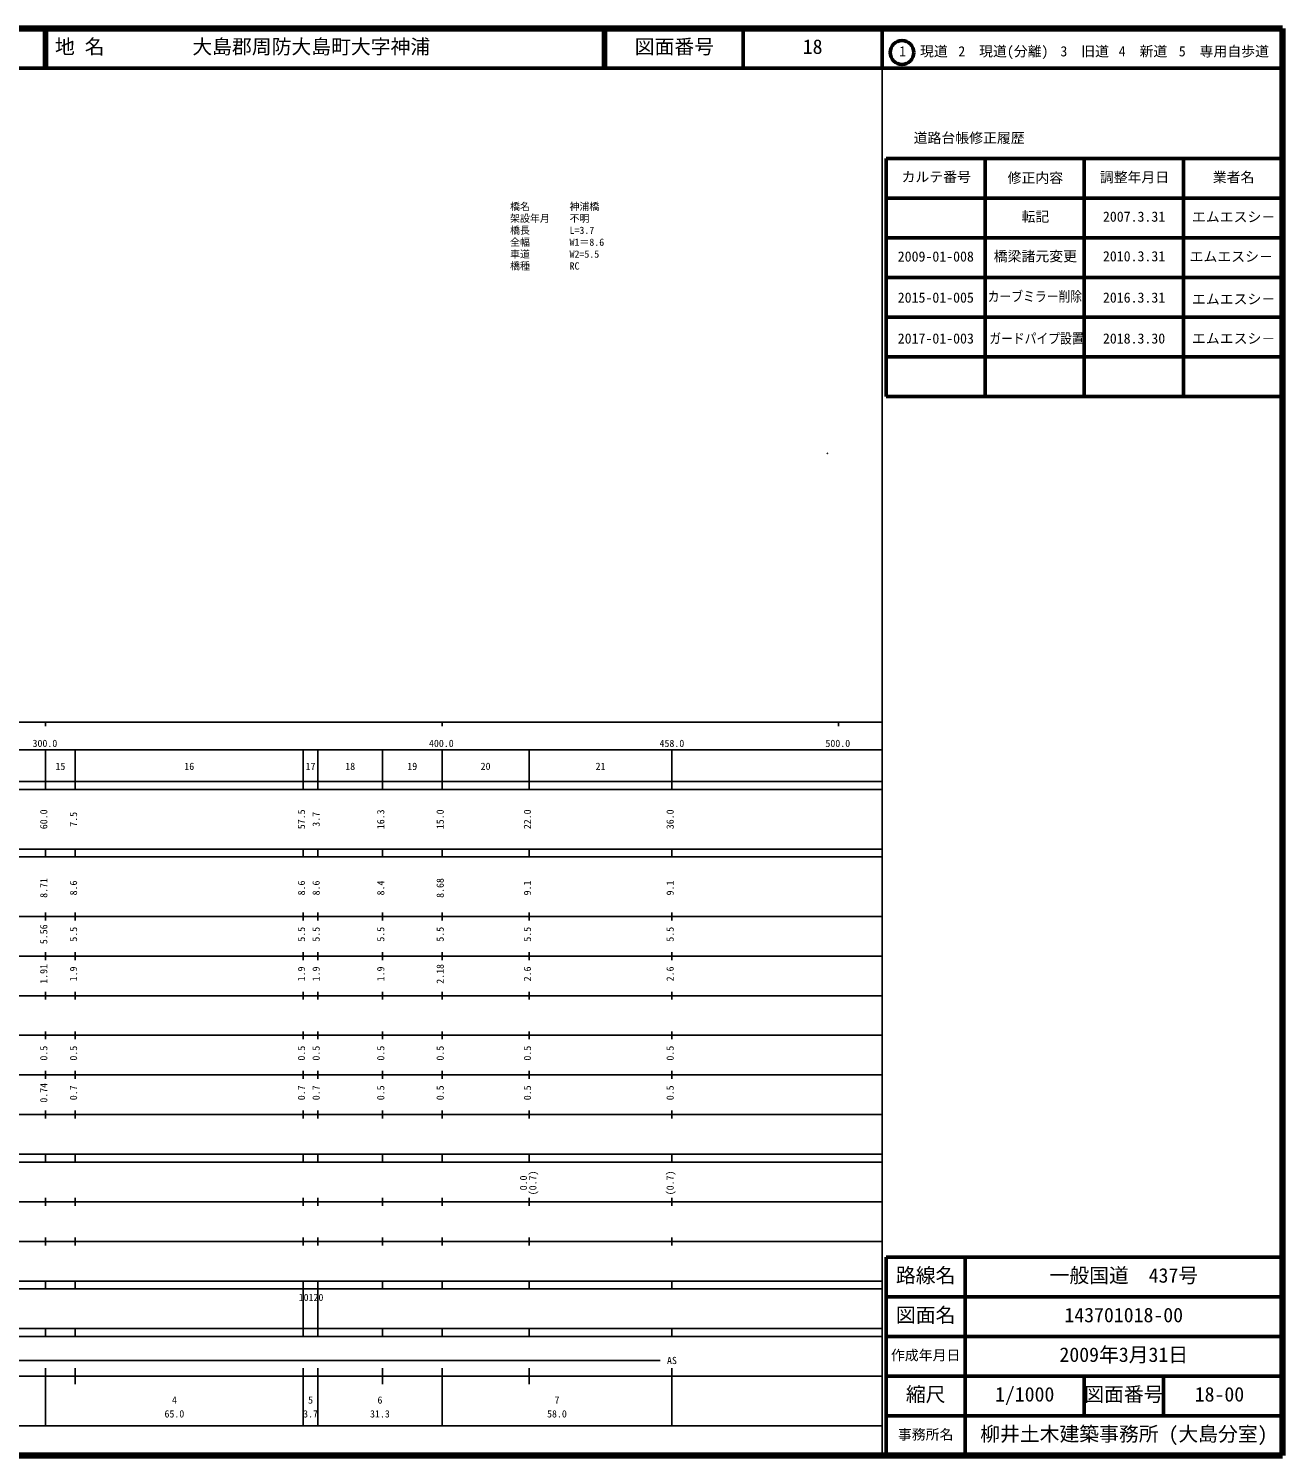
# Model space of a CAD drawing. Units: millimetres on the paper, with parts at other scales. Extents: x 40 to 680, y 20 to 380.
# Drawn here: x 363.7 to 680, y 20 to 380 of the extents above; entities that cross this region are included whole.
import ezdxf
from ezdxf.enums import TextEntityAlignment as Align

# ---------------------------------------------------------------- set-up
doc = ezdxf.new("R2010")
doc.units = ezdxf.units.MM
for name, color, linetype, lineweight in [('M-OTRS', 6, 'Continuous', 25), ('M-TTL', 2, 'Continuous', 140), ('M-TTL-BAND', 7, 'Continuous', 25), ('M-TTL-FRAM', 2, 'Continuous', 50), ('M-TTL-LINE', 7, 'Continuous', 50)]:
    doc.layers.add(name, color=color, linetype=linetype, lineweight=lineweight)
doc.layers.add('M-STR-HTXT', color=7, linetype='Continuous')
doc.layers.add('M-TTL-TXT', color=7, linetype='Continuous')
doc.styles.add('ＭＳ ゴシック', font='')
doc.styles.get('ＭＳ ゴシック').set_extended_font_data('MS Gothic')

msp = doc.modelspace()

# ---------------------------------------------------------------- linework, layer by layer
at = {"layer": 'M-OTRS'}
for radius in [0.0313, 0.025, 0.0188, 0.0125, 0.0063]:
    msp.add_circle((565.197, 272.825), radius, dxfattribs=at)
at = {"layer": 'M-TTL'}
for p, q in [((680, 380), (40, 380)), ((680, 20), (680, 380)), ((40, 20), (680, 20))]:
    msp.add_line(p, q, dxfattribs=at)
at = {"layer": 'M-TTL-BAND'}
for p, q in [((579, 20), (579, 370)), ((40, 205), (579, 205)), ((368, 205), (368, 204)), ((468, 205), (468, 204)), ((568, 205), (568, 204)), ((68, 198), (579, 198)), ((368, 188), (368, 198)), ((375.5, 188), (375.5, 198)), ((433, 188), (433, 198)), ((436.7, 188), (436.7, 198)), ((453, 188), (453, 198)), ((468, 188), (468, 198)), ((490, 188), (490, 198)), ((526, 188), (526, 198)), ((40, 190), (579, 190)), ((40, 188), (579, 188)), ((40, 173), (579, 173)), ((368, 171), (368, 173)), ((375.5, 171), (375.5, 173)), ((433, 171), (433, 173)), ((436.7, 171), (436.7, 173)), ((453, 171), (453, 173)), ((468, 171), (468, 173)), ((490, 171), (490, 173)), ((526, 171), (526, 173)), ((40, 171), (579, 171)), ((40, 156), (579, 156)), ((368, 155), (368, 157)), ((375.5, 155), (375.5, 157)), ((433, 155), (433, 157)), ((436.7, 155), (436.7, 157)), ((453, 155), (453, 157)), ((468, 155), (468, 157)), ((490, 155), (490, 157)), ((526, 155), (526, 157)), ((46, 146), (579, 146)), ((368, 145), (368, 147)), ((375.5, 145), (375.5, 147)), ((433, 145), (433, 147)), ((436.7, 145), (436.7, 147)), ((453, 145), (453, 147)), ((468, 145), (468, 147)), ((490, 145), (490, 147)), ((526, 145), (526, 147)), ((368, 135), (368, 137)), ((375.5, 135), (375.5, 137)), ((433, 135), (433, 137)), ((436.7, 135), (436.7, 137)), ((453, 135), (453, 137)), ((468, 135), (468, 137)), ((490, 135), (490, 137)), ((526, 135), (526, 137)), ((52, 136), (579, 136)), ((46, 126), (579, 126)), ((368, 125), (368, 127)), ((375.5, 125), (375.5, 127)), ((433, 125), (433, 127)), ((436.7, 125), (436.7, 127)), ((453, 125), (453, 127)), ((468, 125), (468, 127)), ((490, 125), (490, 127)), ((526, 125), (526, 127)), ((52, 116), (579, 116)), ((368, 115), (368, 117)), ((375.5, 115), (375.5, 117)), ((433, 115), (433, 117)), ((436.7, 115), (436.7, 117)), ((453, 115), (453, 117)), ((468, 115), (468, 117)), ((490, 115), (490, 117)), ((526, 115), (526, 117)), ((46, 106), (579, 106)), ((368, 105), (368, 107)), ((375.5, 105), (375.5, 107)), ((433, 105), (433, 107)), ((436.7, 105), (436.7, 107)), ((453, 105), (453, 107)), ((468, 105), (468, 107)), ((490, 105), (490, 107)), ((526, 105), (526, 107)), ((40, 96), (579, 96)), ((40, 94), (579, 94)), ((368, 94), (368, 96)), ((375.5, 94), (375.5, 96)), ((433, 94), (433, 96)), ((436.7, 94), (436.7, 96)), ((453, 94), (453, 96)), ((468, 94), (468, 96)), ((490, 94), (490, 96)), ((526, 94), (526, 96)), ((49, 84), (579, 84)), ((368, 83), (368, 85)), ((375.5, 83), (375.5, 85)), ((433, 83), (433, 85)), ((436.7, 83), (436.7, 85)), ((453, 83), (453, 85)), ((468, 83), (468, 85)), ((490, 83), (490, 85)), ((526, 83), (526, 85)), ((40, 74), (579, 74)), ((368, 73), (368, 75)), ((375.5, 73), (375.5, 75)), ((433, 73), (433, 75)), ((436.7, 73), (436.7, 75)), ((453, 73), (453, 75)), ((468, 73), (468, 75)), ((490, 73), (490, 75)), ((526, 73), (526, 75)), ((40, 64), (579, 64)), ((40, 62), (579, 62)), ((368, 62), (368, 64)), ((375.5, 62), (375.5, 64)), ((433, 62), (433, 64)), ((433, 52), (433, 62)), ((436.7, 62), (436.7, 64)), ((436.7, 52), (436.7, 62)), ((453, 62), (453, 64)), ((468, 62), (468, 64)), ((490, 62), (490, 64)), ((526, 62), (526, 64)), ((40, 52), (579, 52)), ((368, 50), (368, 52)), ((375.5, 50), (375.5, 52)), ((433, 50), (433, 52)), ((436.7, 50), (436.7, 52)), ((453, 50), (453, 52)), ((468, 50), (468, 52)), ((490, 50), (490, 52)), ((526, 50), (526, 52)), ((40, 50), (579, 50)), ((71, 44), (523, 44)), ((40, 40), (579, 40)), ((368, 27.5), (368, 42)), ((375.5, 38), (375.5, 42)), ((433, 27.5), (433, 42)), ((436.7, 27.5), (436.7, 42)), ((453, 38), (453, 42)), ((468, 27.5), (468, 42)), ((490, 38), (490, 42)), ((526, 27.5), (526, 42)), ((68, 27.5), (579, 27.5))]:
    msp.add_line(p, q, dxfattribs=at)
at = {"layer": 'M-TTL-FRAM'}
for p, q in [((580, 347.197), (580, 287.197)), ((580, 347.197), (680, 347.197)), ((580, 287.197), (680, 287.197)), ((680, 70), (580, 70)), ((580, 70), (580, 20))]:
    msp.add_line(p, q, dxfattribs=at)
at = {"layer": 'M-TTL-LINE'}
for p, q in [((367.75, 380), (367.75, 370)), ((368.25, 380), (368.25, 370)), ((508.747, 380), (508.747, 370)), ((509.247, 380), (509.247, 370)), ((543.996, 380), (543.996, 370)), ((579, 380), (579, 370)), ((40, 370), (680, 370)), ((605, 347.197), (605, 287.197)), ((630, 347.197), (630, 287.197)), ((655, 347.197), (655, 287.197)), ((580, 337.197), (680, 337.197)), ((580, 327.197), (680, 327.197)), ((580, 317.197), (680, 317.197)), ((580, 307.197), (680, 307.197)), ((580, 297.197), (680, 297.197)), ((600, 70), (600, 20)), ((680, 60), (580, 60)), ((680, 50), (580, 50)), ((680, 40), (580, 40)), ((630, 40), (630, 30)), ((650, 40), (650, 30)), ((680, 30), (580, 30))]:
    msp.add_line(p, q, dxfattribs=at)
msp.add_circle((584.031, 373.958), 3, dxfattribs=at)

# ---------------------------------------------------------------- texts
at = {"layer": 'M-STR-HTXT', "style": 'ＭＳ ゴシック'}
for s, p in [('橋名\u3000\u3000\u3000\u3000神浦橋', (485.174, 333.633)), ('架設年月\u3000\u3000不明', (485.174, 330.633)), ('橋長\u3000\u3000\u3000\u3000L=3.7', (485.174, 327.633)), ('全幅\u3000\u3000\u3000\u3000W1＝8.6', (485.174, 324.633)), ('車道\u3000\u3000\u3000\u3000W2=5.5', (485.174, 321.633)), ('橋種\u3000\u3000\u3000\u3000RC', (485.174, 318.633))]:
    msp.add_text(s, height=1.833, dxfattribs=at).set_placement(p, align=Align.BOTTOM_LEFT)
at = {"layer": 'M-TTL-BAND', "style": 'ＭＳ ゴシック'}
for s, p in [('300.0', (364.719, 198.195)), ('400.0', (464.719, 198.195)), ('458.0', (522.875, 198.195)), ('500.0', (564.719, 198.195)), ('15', (370.5, 192.405)), ('16', (403, 192.405)), ('17', (433.6, 192.405)), ('18', (443.6, 192.405)), ('19', (459.25, 192.405)), ('20', (477.75, 192.405)), ('21', (506.75, 192.405)), ('10120', (431.85, 58.405)), ('AS', (524.75, 42.5)), ('4', (399.875, 32.523)), ('5', (434.225, 32.523)), ('6', (451.725, 32.523)), ('7', (496.375, 32.523)), ('65.0', (398, 29.033)), ('3.7', (432.975, 29.033)), ('31.3', (449.85, 29.033)), ('58.0', (494.5, 29.033))]:
    msp.add_text(s, height=1.833, dxfattribs=at).set_placement(p, align=Align.BOTTOM_LEFT)
for s, p in [('60.0', (369, 178)), ('7.5', (376.5, 178.625)), ('57.5', (434, 178)), ('3.7', (437.7, 178.625)), ('16.3', (454, 178)), ('15.0', (469, 178)), ('22.0', (491, 178)), ('36.0', (527, 178)), ('8.71', (369, 160.674)), ('8.6', (376.5, 161.299)), ('8.6', (434, 161.299)), ('8.6', (437.7, 161.299)), ('8.4', (454, 161.299)), ('8.68', (469, 160.674)), ('9.1', (491, 161.299)), ('9.1', (527, 161.299)), ('5.56', (369, 149)), ('5.5', (376.5, 149.625)), ('5.5', (434, 149.625)), ('5.5', (437.7, 149.625)), ('5.5', (454, 149.625)), ('5.5', (469, 149.625)), ('5.5', (491, 149.625)), ('5.5', (527, 149.625)), ('1.91', (369, 139)), ('1.9', (376.5, 139.625)), ('1.9', (434, 139.625)), ('1.9', (437.7, 139.625)), ('1.9', (454, 139.625)), ('2.18', (469, 139)), ('2.6', (491, 139.625)), ('2.6', (527, 139.625)), ('0.5', (369, 119.625)), ('0.5', (376.5, 119.625)), ('0.5', (434, 119.625)), ('0.5', (437.7, 119.625)), ('0.5', (454, 119.625)), ('0.5', (469, 119.625)), ('0.5', (491, 119.625)), ('0.5', (527, 119.625)), ('0.74', (369, 109)), ('0.7', (376.5, 109.625)), ('0.7', (434, 109.625)), ('0.7', (437.7, 109.625)), ('0.5', (454, 109.625)), ('0.5', (469, 109.625)), ('0.5', (491, 109.625)), ('0.5', (527, 109.625)), ('0.0', (490, 86.889)), ('(0.7)', (492.37, 85.639)), ('(0.7)', (527, 85.639))]:
    msp.add_text(s, height=1.833, rotation=90, dxfattribs=at).set_placement(p, align=Align.BOTTOM_LEFT)
at = {"layer": 'M-TTL-TXT', "style": 'ＭＳ ゴシック'}
for s, height, p in [('地 名', 3.666, (370.38, 372.5)), ('大島郡周防大島町大字神浦', 3.666, (405.024, 372.5)), ('図面番号', 3.666, (516.621, 372.5)), ('18', 3.666, (558.996, 372.5)), ('1\u3000現道', 2.566, (583.323, 372.208)), ('2\u3000現道(分離)', 2.566, (598.244, 372.208)), ('3\u3000旧道', 2.566, (623.996, 372.208)), ('4\u3000新道', 2.566, (638.699, 372.208)), ('5\u3000専用自歩道', 2.566, (653.853, 372.208)), ('道路台帳修正履歴', 2.566, (586.968, 350.363)), ('カルテ番号', 2.566, (583.925, 340.527)), ('修正内容', 2.566, (610.675, 340.273)), ('調整年月日', 2.566, (633.925, 340.447)), ('業者名', 2.566, (662.425, 340.447)), ('転記', 2.566, (614.175, 330.495)), ('2007.3.31', 2.566, (634.712, 330.495)), ('エムエスシ－', 2.566, (657.175, 330.439)), ('橋梁諸元変更', 2.566, (607.175, 320.495)), ('2009-01-008', 2.566, (582.962, 320.439)), ('2010.3.31', 2.566, (634.712, 320.495)), ('エムエスシ－', 2.566, (656.577, 320.439)), ('2015-01-005', 2.566, (582.962, 310.078)), ('2016.3.31', 2.566, (634.712, 310.078)), ('エムエスシ－', 2.566, (657.175, 309.7)), ('2017-01-003', 2.566, (582.962, 299.755)), ('2018.3.30', 2.566, (634.712, 299.755)), ('エムエスシ－', 2.566, (657.175, 299.755)), ('路線名', 3.666, (582.5, 62.5)), ('一般国道\u3000437号', 3.666, (621.25, 62.5)), ('図面名', 3.666, (582.5, 52.5)), ('143701018-00', 3.666, (625, 52.5)), ('作成年月日', 2.566, (581.25, 43.25)), ('作成年月日', 2.566, (581.25, 43.25)), ('2009年3月31日', 3.666, (623.75, 42.5)), ('縮尺', 3.666, (585, 32.5)), ('1/1000', 3.666, (607.5, 32.5)), ('図面番号', 3.666, (630, 32.5)), ('18-00', 3.666, (657.875, 32.5)), ('事務所名', 2.566, (583, 23.25)), ('事務所名', 2.566, (583, 23.25)), ('柳井土木建築事務所 (大島分室)', 3.666, (603.75, 22.5))]:
    msp.add_text(s, height=height, dxfattribs=at).set_placement(p, align=Align.BOTTOM_LEFT)
at = {"layer": 'M-TTL-TXT', "style": 'ＭＳ ゴシック', "width": 0.85}
for s, p in [('カーブミラー削除', (605.65, 310.362)), ('ガードパイプ設置', (606.045, 299.755))]:
    msp.add_text(s, height=2.566, dxfattribs=at).set_placement(p, align=Align.BOTTOM_LEFT)

doc.saveas('drawing.dxf')
